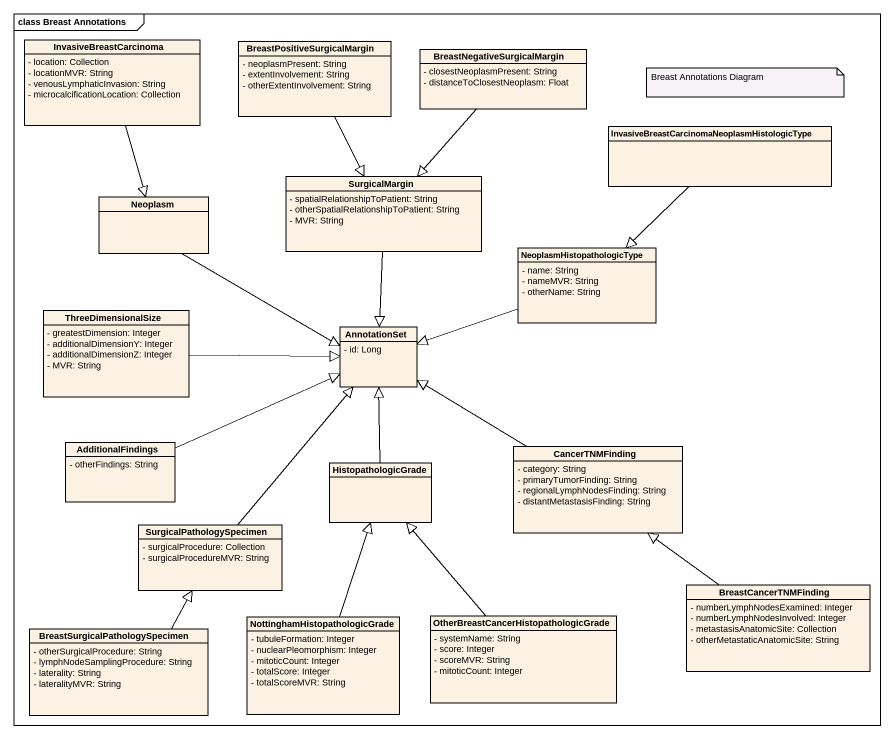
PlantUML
@startuml
mainframe class Breast Annotations
hide circle
hide empty members
skinparam classAttributeIconSize 0
class InvasiveBreastCarcinoma {
  - location: Collection
  - locationMVR: String
  - venousLymphaticInvasion: String
  - microcalcificationLocation: Collection
}
class BreastPositiveSurgicalMargin {
  - neoplasmPresent: String
  - extentInvolvement: String
  - otherExtentInvolvement: String
}
class BreastNegativeSurgicalMargin {
  - closestNeoplasmPresent: String
  - distanceToClosestNeoplasm: Float
}
class "InvasiveBreastCarcinomaNeoplasmHistologicType" as InvasiveBreastCarcinomaNeopl
class SurgicalMargin {
  - spatialRelationshipToPatient: String
  - otherSpatialRelationshipToPatient: String
  - MVR: String
}
class Neoplasm
class NeoplasmHistopathologicType {
  - name: String
  - nameMVR: String
  - otherName: String
}
class ThreeDimensionalSize {
  - greatestDimension: Integer
  - additionalDimensionY: Integer
  - additionalDimensionZ: Integer
  - MVR: String
}
class AnnotationSet {
  - id: Long
}
class AdditionalFindings {
  - otherFindings: String
}
class HistopathologicGrade
class CancerTNMFinding {
  - category: String
  - primaryTumorFinding: String
  - regionalLymphNodesFinding: String
  - distantMetastasisFinding: String
}
class SurgicalPathologySpecimen {
  - surgicalProcedure: Collection
  - surgicalProcedureMVR: String
}
class "NottinghamHistopathologicGrade" as NottinghamHistopathologicGra {
  - tubuleFormation: Integer
  - nuclearPleomorphism: Integer
  - mitoticCount: Integer
  - totalScore: Integer
  - totalScoreMVR: String
}
class "OtherBreastCancerHistopathologicGrade" as OtherBreastCancerHistopathol {
  - systemName: String
  - score: Integer
  - scoreMVR: String
  - mitoticCount: Integer
}
class BreastCancerTNMFinding {
  - numberLymphNodesExamined: Integer
  - numberLymphNodesInvolved: Integer
  - metastasisAnatomicSite: Collection
  - otherMetastaticAnatomicSite: String
}
class "BreastSurgicalPathologySpecimen" as BreastSurgicalPathologySpeci {
  - otherSurgicalProcedure: String
  - lymphNodeSamplingProcedure: String
  - laterality: String
  - lateralityMVR: String
}
InvasiveBreastCarcinoma --|> Neoplasm
BreastPositiveSurgicalMargin --|> SurgicalMargin
BreastNegativeSurgicalMargin --|> SurgicalMargin
InvasiveBreastCarcinomaNeopl --|> NeoplasmHistopathologicType
SurgicalMargin --|> AnnotationSet
Neoplasm -right-|> AnnotationSet
NeoplasmHistopathologicType -left-|> AnnotationSet
ThreeDimensionalSize -right-|> AnnotationSet
AdditionalFindings -right-|> AnnotationSet
HistopathologicGrade -up-|> AnnotationSet
CancerTNMFinding -up-|> AnnotationSet
SurgicalPathologySpecimen -up-|> AnnotationSet
NottinghamHistopathologicGra -up-|> HistopathologicGrade
OtherBreastCancerHistopathol -up-|> HistopathologicGrade
BreastCancerTNMFinding -up-|> CancerTNMFinding
BreastSurgicalPathologySpeci -up-|> SurgicalPathologySpecimen
note as N1
  Breast Annotations Diagram
end note
@enduml
